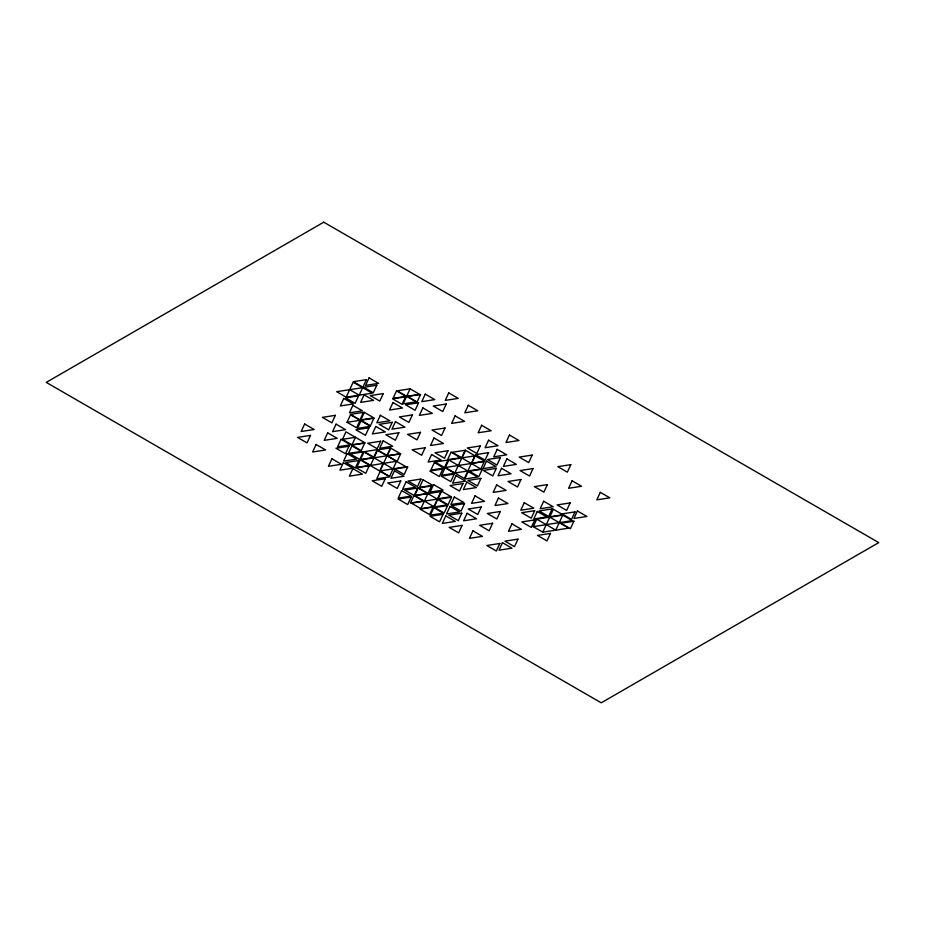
<?xml version="1.0" encoding="UTF-8"?>
<svg xmlns="http://www.w3.org/2000/svg" width="925" height="925" viewBox="0 0 925 925"><rect width="100%" height="100%" fill="white"/><g stroke="black" fill="none" stroke-linecap="round" stroke-linejoin="round"><path stroke-width="1.39" d="M346.193 397.183L353.165 382.175L372.197 393.16L346.193 397.183L336.677 391.691L362.681 387.667L359.189 395.172L349.673 389.679M347.06 422.309L350.54 414.805L360.056 420.297L356.576 427.801L347.06 422.309L360.056 420.297M342.481 439.329L345.962 431.825L364.993 442.809L351.997 444.821L342.481 439.329L355.478 437.317L351.997 444.821M410.11 388.824L403.15 403.843L416.146 401.832L397.114 390.836L410.11 388.824L419.626 394.328L406.63 396.328M383.181 463.494L379.701 470.998L370.185 465.506L396.536 461.286L389.61 476.421L380.094 470.929L387.02 455.794L361.028 459.817L370.543 465.31L377.504 450.302L406.052 466.778L380.094 470.929M420.898 508.634L427.859 493.615L437.375 499.118L411.382 503.131L420.898 508.634L433.894 506.623L440.855 491.614L414.863 495.627L433.894 506.623M474.803 455.979L464.35 478.491L445.318 467.507L448.81 460.002L475.045 455.805L465.529 450.313L462.049 457.817M480.838 468.975L461.806 457.991L454.834 472.999L480.838 468.975L484.318 461.471L445.318 467.507M533.262 526.66L536.743 519.156L562.747 515.132L572.263 520.625L533.262 526.66L542.778 532.153L568.771 528.129L549.739 517.144L542.778 532.153M562.747 515.132L555.775 530.141L536.743 519.156M448.81 460.002L467.842 470.987M374.024 457.806L393.102 468.917M304.637 424.008L301.157 431.512L314.153 429.501L304.637 424.008M310.499 435.386L307.019 442.89L297.503 437.398L310.499 435.386M316.119 444.486L312.638 451.99L325.635 449.978L316.119 444.486M335.37 415.348L331.89 422.852L322.374 417.36L335.37 415.348M327.681 432.854L324.201 440.358L337.197 438.346L327.681 432.854M343.788 398.432L340.308 405.936L353.304 403.924L343.788 398.432M336.053 424.159L332.561 431.663L345.568 429.651L336.053 424.159M352.887 405.323L349.407 412.839L362.403 410.827L352.887 405.323M358.588 395.831L355.108 403.335L345.592 397.842L358.588 395.831M366.346 379.666L362.866 387.182L353.35 381.678L366.346 379.666M369.063 377.886L365.583 385.39L378.579 383.378L369.063 377.886M331.925 458.8L328.444 466.304L341.441 464.292L331.925 458.8M341.071 439.294L337.59 446.798L350.587 444.786L341.071 439.294M364.115 394.871L360.623 402.375L373.631 400.363L364.115 394.871M363.433 412.388L359.952 419.892L350.436 414.388L363.433 412.388M376.776 385.262L373.295 392.767L363.779 387.274L376.776 385.262M364.323 412.365L360.842 419.869L373.839 417.857L364.323 412.365M348.968 446.232L345.476 453.736L335.96 448.243L348.968 446.232M360.993 420.84L357.512 428.344L370.509 426.333L360.993 420.84M347.118 453.608L343.637 461.113L356.634 459.101L347.118 453.608M343.372 462.673L339.891 470.178L352.887 468.177L343.372 462.673M351.939 445.896L348.447 453.4L361.455 451.388L351.939 445.896M383.274 393.587L379.793 401.092L370.278 395.588L383.274 393.587M368.948 427.812L365.456 435.317L355.94 429.824L368.948 427.812M373.897 418.262L370.416 425.766L360.9 420.274L373.897 418.262M364.693 443.121L361.212 450.625L351.697 445.133L364.693 443.121M352.864 468.64L349.384 476.144L362.38 474.132L352.864 468.64M358.808 460.488L355.327 467.992L345.811 462.5L358.808 460.488M363.224 451.932L359.744 459.436L350.228 453.944L363.224 451.932M380.325 415.302L376.845 422.806L389.841 420.794L380.325 415.302M360.276 459.887L356.784 467.391L369.792 465.379L360.276 459.887M375.828 426.437L372.347 433.941L385.343 431.929L375.828 426.437M364.022 451.99L360.542 459.494L373.538 457.482L364.022 451.99M396.547 390.847L393.056 398.351L406.063 396.339L396.547 390.847M392.975 402.537L389.494 410.041L402.491 408.029L392.975 402.537M369.214 465.784L365.733 473.299L356.217 467.796L369.214 465.784M380.684 441.237L377.192 448.741L367.676 443.248L380.684 441.237M377.261 449.666L373.781 457.17L364.253 451.678L377.261 449.666M383.193 440.762L379.712 448.278L392.709 446.266L383.193 440.762M392.212 422.332L388.731 429.836L379.215 424.344L392.212 422.332M405.578 396.825L402.097 404.329L392.582 398.837L405.578 396.825M395.438 421.661L391.957 429.165L404.953 427.153L395.438 421.661M390.454 447.931L386.974 455.435L377.458 449.943L390.454 447.931M390.789 448.163L387.297 455.678L400.305 453.666L390.789 448.163M380.233 471.334L376.752 478.838L389.749 476.826L380.233 471.334M398.86 432.738L395.38 440.242L385.864 434.75L398.86 432.738M420.574 394.501L417.094 402.017L407.578 396.513L420.574 394.501M412.365 414.92L408.873 422.424L399.357 416.932L412.365 414.92M418.574 402.791L415.094 410.295L405.578 404.803L418.574 402.791M385.205 478.78L381.724 486.284L372.208 480.792L385.205 478.78M425.257 394.131L421.777 401.635L434.773 399.623L425.257 394.131M400.583 453.921L397.103 461.425L387.587 455.933L400.583 453.921M422.829 407.89L419.337 415.394L432.345 413.382L422.829 407.89M394.432 470.767L390.951 478.271L403.947 476.259L394.432 470.767M420.505 432.357L417.013 439.861L407.497 434.368L420.505 432.357M400.733 480.965L397.241 488.469L387.725 482.977L400.733 480.965M407.682 466.963L404.202 474.467L394.686 468.975L407.682 466.963M401.681 490.608L398.189 498.113L411.197 496.101L401.681 490.608M406.075 481.809L402.595 489.313L415.591 487.302L406.075 481.809M425.118 447.758L421.638 455.262L412.122 449.77L425.118 447.758M446.243 404.028L442.763 411.533L433.247 406.04L446.243 404.028M433.998 437.976L430.518 445.48L443.514 443.48L433.998 437.976M411.197 497.049L407.705 504.553L398.189 499.061L411.197 497.049M431.593 454.51L428.113 462.014L441.109 460.002L431.593 454.51M420.967 479.069L417.487 486.573L407.971 481.081L420.967 479.069M413.891 495.534L410.399 503.038L423.407 501.026L413.891 495.534M445.029 428.021L441.549 435.525L432.033 430.033L445.029 428.021M417.718 488.088L414.238 495.592L404.722 490.1L417.718 488.088M418.146 487.995L414.666 495.499L427.662 493.488L418.146 487.995M423.037 479.797L419.557 487.302L432.553 485.29L423.037 479.797M455.1 415.88L451.62 423.384L464.616 421.372L455.1 415.88M434.345 462.581L430.865 470.097L443.861 468.085L434.345 462.581M468.27 405.289L464.789 412.793L477.786 410.781L468.27 405.289M431.478 485.983L427.998 493.488L418.482 487.984L431.478 485.983M447.989 450.741L444.497 458.245L434.981 452.753L447.989 450.741M433.605 484.596L430.125 492.1L443.121 490.088L433.605 484.596M442.809 469.021L439.329 476.525L429.813 471.033L442.809 469.021M451.065 452.186L447.573 459.702L460.581 457.69L451.065 452.186M448.001 460.026L444.52 467.53L435.004 462.038L448.001 460.026M445.087 467.772L441.607 475.277L454.603 473.265L445.087 467.772M433.085 507.12L429.605 514.624L420.089 509.132L433.085 507.12M433.825 507.652L430.333 515.156L443.341 513.155L433.825 507.652M437.722 499.419L434.241 506.923L447.238 504.911L437.722 499.419M441.595 491.187L438.115 498.691L451.111 496.679L441.595 491.187M465.171 450.29L461.691 457.794L452.175 452.29L465.171 450.29M454.233 474.109L450.752 481.613L441.237 476.121L454.233 474.109M456.048 475.681L452.568 483.185L465.564 481.173L456.048 475.681M481.636 425.269L478.144 432.773L491.152 430.761L481.636 425.269M443.063 514.312L439.583 521.816L430.067 516.323L443.063 514.312M447.631 505.536L444.15 513.04L434.634 507.536L447.631 505.536M451.55 497.222L448.07 504.726L438.554 499.222L451.55 497.222M450.024 506.461L446.532 513.965L459.54 511.953L450.024 506.461M454.337 497.026L450.857 504.53L463.853 502.529L454.337 497.026M445.804 515.919L442.323 523.423L455.32 521.411L445.804 515.919M475.207 455.782L471.715 463.286L484.723 461.274L475.207 455.782M468.212 471.542L464.732 479.046L477.728 477.046L468.212 471.542M480.295 445.942L476.814 453.447L467.298 447.943L480.295 445.942M463.009 483.555L459.528 491.059L450.012 485.567L463.009 483.555M466.836 482.087L463.344 489.591L476.352 487.579L466.836 482.087M488.55 440.231L485.058 447.735L498.066 445.734L488.55 440.231M464.535 503.616L461.043 511.12L451.527 505.628L464.535 503.616M488.55 452.637L485.058 460.141L475.542 454.649L488.55 452.637M461.829 513.155L458.349 520.659L448.833 515.167L461.829 513.155M482.307 469.195L478.826 476.699L469.31 471.207L482.307 469.195M486.527 461.113L483.047 468.617L496.054 466.605L486.527 461.113M480.931 478.422L477.45 485.926L467.934 480.433L480.931 478.422M475.034 495.858L471.542 503.362L484.55 501.35L475.034 495.858M467.09 513.283L463.598 520.787L476.606 518.775L467.09 513.283M497.199 449.33L493.719 456.846L506.715 454.834L497.199 449.33M462.142 525.377L458.661 532.881L449.145 527.389L462.142 525.377M509.432 435.028L505.952 442.532L518.948 440.52L509.432 435.028M500.437 457.528L496.956 465.032L487.44 459.54L500.437 457.528M496.274 468.408L492.782 475.913L483.266 470.42L496.274 468.408M481.208 507.004L477.728 514.508L468.212 509.016L481.208 507.004M501.523 468.281L498.032 475.785L511.039 473.773L501.523 468.281M472.929 530.846L469.438 538.35L482.445 536.35L472.929 530.846M506.865 458.881L503.385 466.385L516.381 464.373L506.865 458.881M496.656 484.908L493.175 492.412L506.172 490.4L496.656 484.908M498.436 498.043L494.956 505.547L507.952 503.535L498.436 498.043M492.62 523.273L489.14 530.788L479.624 525.284L492.62 523.273M500.333 511.479L496.841 518.983L487.325 513.491L500.333 511.479M532.199 455.088L528.718 462.604L519.202 457.1L532.199 455.088M520.995 479.485L517.514 486.989L507.998 481.497L520.995 479.485M533.043 468.547L529.562 476.051L520.047 470.559L533.043 468.547M499.801 543.484L496.32 550.988L486.804 545.496L499.801 543.484M502.448 542.674L498.968 550.178L511.964 548.167L502.448 542.674M511.93 523.851L508.449 531.355L521.446 529.343L511.93 523.851M524.267 502.703L520.787 510.218L533.783 508.207L524.267 502.703M517.954 539.136L514.473 546.64L504.958 541.148L517.954 539.136M534.696 510.681L531.216 518.185L521.7 512.693L534.696 510.681M547.38 484.619L543.9 492.123L534.384 486.631L547.38 484.619M537.252 511.456L533.771 518.971L546.768 516.959L537.252 511.456M534.789 519.908L531.297 527.412L521.781 521.92L534.789 519.908M543.669 501.246L540.177 508.75L553.185 506.738L543.669 501.246M570.829 464.651L567.349 472.155L557.833 466.663L570.829 464.651M552.121 508.923L548.641 516.428L539.125 510.935L552.121 508.923M553.347 509.27L549.855 516.774L562.863 514.762L553.347 509.27M572.089 480.769L568.609 488.273L581.605 486.272L572.089 480.769M550.467 533.401L546.987 540.905L537.471 535.413L550.467 533.401M570.135 502.922L566.643 510.427L557.127 504.934L570.135 502.922M575.003 511.895L571.523 519.399L562.007 513.895L575.003 511.895M577.397 510.958L573.916 518.474L586.913 516.462L577.397 510.958M573.905 521.203L570.424 528.707L560.908 523.215L573.905 521.203M600.302 492.331L596.822 499.835L609.818 497.823L600.302 492.331M448.741 392.894L445.249 400.398L458.245 398.397L448.741 392.894M323.75 222.185L46.25 382.395L601.25 702.815L878.75 542.605L323.75 222.185"/></g></svg>
